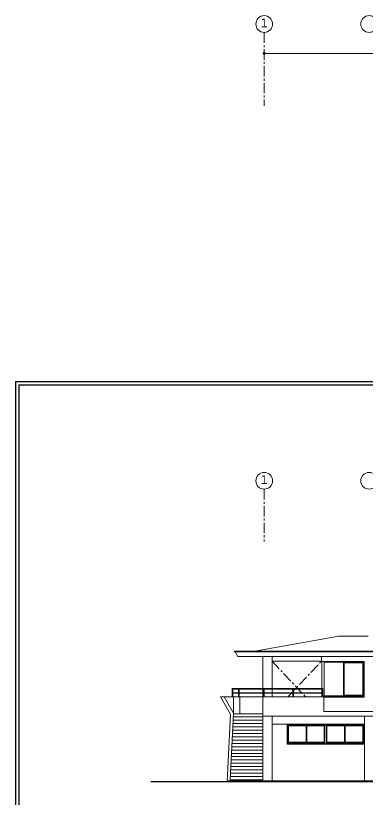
# Model space of a CAD drawing. Units: millimetres, scale not verified. Extents: x -39050 to 40550, y -28200 to 45642.
# Drawn here: x -39050 to -22380, y 8387 to 45642 of the extents above; entities that cross this region are included whole.
import ezdxf
from ezdxf.enums import TextEntityAlignment as Align

# ---------------------------------------------------------------- set-up
doc = ezdxf.new("R2010")
doc.units = ezdxf.units.MM
doc.header["$LTSCALE"] = 100
doc.header["$PDMODE"] = 32
doc.header["$PDSIZE"] = 100
doc.linetypes.add('CHAIN1', pattern=[8, 5, -1, 1, -1])
for name, color, linetype, lineweight in [('0-0_基準線･符号', 7, 'CHAIN1', 9), ('0-2_寸法線･文字', 7, 'Continuous', 9), ('0-3_躯体', 3, 'Continuous', 18), ('0-6_文字', 2, 'Continuous', 18), ('0-7_建具', 7, 'Continuous', 9), ('0-8_仕上(太)', 3, 'Continuous', 18), ('0-9_仕上(中)', 7, 'Continuous', 9), ('0-A_仕上(細)', 4, 'Continuous', 9), ('F-8_F-8ﾚｲﾔ', 5, 'Continuous', 25)]:
    doc.layers.add(name, color=color, linetype=linetype, lineweight=lineweight)
doc.styles.add('ＭＳ ゴシック', font='')
doc.styles.get('ＭＳ ゴシック').set_extended_font_data('MS Gothic')

msp = doc.modelspace()

# ---------------------------------------------------------------- linework, layer by layer
at = {"layer": '0-0_基準線･符号'}
for p, q in [((-27200, 44842.5), (-27200, 41342.5)), ((-27200, 23075), (-27200, 20575))]:
    msp.add_line(p, q, dxfattribs=at)
at = {"layer": '0-2_寸法線･文字'}
msp.add_line((-27200, 43842.5), (2800, 43842.5), dxfattribs=at)
for centre in [(-27200, 45242.5), (-22200, 45242.5), (-27200, 23475), (-22200, 23475)]:
    msp.add_circle(centre, 400, dxfattribs=at)
at = {"layer": '0-2_寸法線･文字', "color": 6}
msp.add_point((-27200, 43842.5), dxfattribs=at)
at = {"layer": '0-3_躯体'}
for p, q in [((-28613.6, 15358.5), (-28613.6, 15328.5)), ((-28488.1, 15358.5), (-28613.6, 15358.5)), ((-28586.3, 15328.5), (-28613.6, 15328.5)), ((-28457.5, 15105.4), (-28603.6, 15358.5)), ((-28488.1, 15358.5), (4088.1, 15358.5)), ((-28435.2, 15094.7), (-28441.4, 15105.4)), ((4035.2, 15094.7), (-28435.2, 15094.7)), ((-29283.5, 13175), (-29110.3, 13175)), ((-28811, 12356.7), (-29283.5, 13175)), ((-28659, 12393.3), (-29110.3, 13175)), ((-27275, 13175), (-27275, 9225)), ((-27275, 13175), (-24355, 13175)), ((-24355, 13175), (-24355, 12475)), ((-28811, 12356.7), (-28974.9, 9128.8)), ((-28659, 12393.3), (-28819.8, 9225)), ((-27275, 11725), (-27275, 12375))]:
    msp.add_line(p, q, dxfattribs=at)
at = {"layer": '0-7_建具'}
for p, q in [((-24475, 14860), (-22440, 14860)), ((-24450, 14860), (-24450, 13575)), ((-24350, 13188), (-24350, 14860)), ((-24350, 14825), (-22475, 14825)), ((-23427.5, 13225), (-23427.5, 14825)), ((-23397.5, 13265), (-23397.5, 14795)), ((-23397.5, 14795), (-22505, 14795)), ((-22505, 13265), (-22505, 14795)), ((-22475, 13188), (-22475, 14825)), ((-22440, 13165), (-22440, 14860)), ((-24450, 13545), (-24450, 13375)), ((-24450, 13345), (-24450, 13175)), ((-24430, 13188), (-22475, 13188)), ((-24350, 13225), (-22475, 13225)), ((-24350, 13165), (-22440, 13165)), ((-23397.5, 13265), (-22505, 13265)), ((-22425, 12255), (-22425, 9175)), ((-22425, 11875), (-26825, 11875)), ((-26110, 10915), (-26110, 11860)), ((-26110, 11860), (-22440, 11860)), ((-26075, 10938), (-26075, 11825)), ((-26075, 11825), (-22475, 11825)), ((-25207.5, 10975), (-25207.5, 11825)), ((-24340, 11015), (-24340, 11795)), ((-24310, 10938), (-24310, 11825)), ((-24240, 10938), (-24240, 11825)), ((-23372.5, 10975), (-23372.5, 11825)), ((-22505, 11015), (-22505, 11795)), ((-22440, 10915), (-22440, 11860)), ((-26110, 10915), (-24275, 10915)), ((-26075, 10975), (-24310, 10975)), ((-26045, 11015), (-25207.5, 11015)), ((-25177.5, 11015), (-24340, 11015)), ((-24275, 10915), (-22440, 10915)), ((-24240, 10975), (-22475, 10975)), ((-24210, 11015), (-23372.5, 11015)), ((-23342.5, 11015), (-22505, 11015))]:
    msp.add_line(p, q, dxfattribs=at)
for points in [[(-26075, 10938), (-22475, 10938), (-22475, 11825)], [(-26045, 11015), (-26045, 11795), (-25207.5, 11795)], [(-25177.5, 11015), (-25177.5, 11795), (-24340, 11795)], [(-24210, 11015), (-24210, 11795), (-23372.5, 11795)], [(-23342.5, 11015), (-23342.5, 11795), (-22505, 11795)]]:
    msp.add_lwpolyline(points, dxfattribs=at)
at = {"layer": '0-8_仕上(太)'}
for p, q in [((-45, 12475), (-24355, 12475)), ((2875, 12255), (-27275, 12255))]:
    msp.add_line(p, q, dxfattribs=at)
at = {"layer": '0-9_仕上(中)'}
for p, q in [((-23650, 16075), (-27646.1, 15358.5)), ((-23650, 16075), (-22250, 16075)), ((-27275, 13175), (-27275, 15094.7)), ((-26825, 13175), (-26825, 15094.7)), ((-24475, 15094.7), (-24475, 14860)), ((-24475, 14875), (-26825, 14875)), ((-27230, 13175), (-27230, 13575)), ((-27200, 13575), (-24430, 13575)), ((-27200, 13545), (-24430, 13545)), ((-25830, 13545), (-25830, 13175)), ((-25800, 13545), (-25800, 13175)), ((-24400, 13175), (-24400, 13575)), ((-27200, 13375), (-25830, 13375)), ((-27200, 13345), (-25830, 13345)), ((-25800, 13375), (-24430, 13375)), ((-25800, 13345), (-24430, 13345)), ((-26825, 9175), (-26825, 12255)), ((4572.6, 9175), (-28972.6, 9175)), ((-28819.8, 9225), (-27275, 9225))]:
    msp.add_line(p, q, dxfattribs=at)
at = {"layer": '0-9_仕上(中)', "color": 6, "lineweight": 25}
msp.add_line((7187.2, 9125), (-32605.4, 9125), dxfattribs=at)
at = {"layer": '0-9_仕上(中)'}
for points in [[(-27200, 13175), (-27200, 13575), (-27230, 13575)], [(-24430, 13175), (-24430, 13575), (-24400, 13575)]]:
    msp.add_lwpolyline(points, dxfattribs=at)
at = {"layer": '0-A_仕上(細)'}
for p, q in [((4213.6, 15328.5), (-28613.6, 15328.5)), ((-28457.5, 15105.4), (4057.5, 15105.4)), ((-28704, 13575), (-28734, 13575)), ((-28734, 13175), (-28734, 13575)), ((-28704, 13175), (-28704, 13575)), ((-27230, 13575), (-28704, 13575)), ((-27200, 13545), (-28704, 13545)), ((-28431, 13575), (-28431, 13175)), ((-28401, 13575), (-28401, 13175)), ((-27200, 13375), (-28704, 13375)), ((-27200, 13345), (-28704, 13345)), ((-28659, 13175), (-27275, 13175)), ((-28361, 13175), (-28361, 12375)), ((-27275, 12375), (-28659, 12375)), ((-28675.9, 12060), (-27275, 12060)), ((-28667.9, 12217.5), (-27275, 12217.5)), ((-28699.9, 11587.5), (-27275, 11587.5)), ((-28691.9, 11745), (-27275, 11745)), ((-28683.9, 11902.5), (-27275, 11902.5)), ((-28715.9, 11272.5), (-27275, 11272.5)), ((-28707.9, 11430), (-27275, 11430)), ((-28731.9, 10957.5), (-27275, 10957.5)), ((-28723.9, 11115), (-27275, 11115)), ((-28755.9, 10485), (-27275, 10485)), ((-28747.9, 10642.5), (-27275, 10642.5)), ((-28771.8, 10170), (-27275, 10170)), ((-28763.9, 10327.5), (-27275, 10327.5)), ((-28795.8, 9697.5), (-27275, 9697.5)), ((-28787.8, 9855), (-27275, 9855)), ((-28779.8, 10012.5), (-27275, 10012.5)), ((-28811.8, 9382.5), (-27275, 9382.5)), ((-28803.8, 9540), (-27275, 9540))]:
    msp.add_line(p, q, dxfattribs=at)
at = {"layer": '0-A_仕上(細)', "linetype": 'CHAIN1'}
for p, q in [((-26825, 14875), (-25227, 13175)), ((-26073, 13175), (-24475, 14875))]:
    msp.add_line(p, q, dxfattribs=at)
at = {"layer": '0-A_仕上(細)', "color": 7}
for p, q in [((-29110.3, 13175), (-28659, 13175)), ((-28659, 12393.3), (-28659, 13175)), ((-28739.9, 10800), (-27275, 10800))]:
    msp.add_line(p, q, dxfattribs=at)
at = {"layer": 'F-8_F-8ﾚｲﾔ'}
for p, q in [((-39050, 28200), (40550, 28200)), ((-39050, 28200), (-39050, -28200)), ((-38900, 28050), (40400, 28050)), ((-38900, 28050), (-38900, -25800))]:
    msp.add_line(p, q, dxfattribs=at)

# ---------------------------------------------------------------- texts
at = {"layer": '0-6_文字', "style": 'ＭＳ ゴシック', "width": 0.9}
for p in [(-27450, 44967.5), (-27450, 23200)]:
    msp.add_text('１', height=403.2, dxfattribs=at).set_placement(p, align=Align.BOTTOM_LEFT)

doc.saveas('drawing.dxf')
